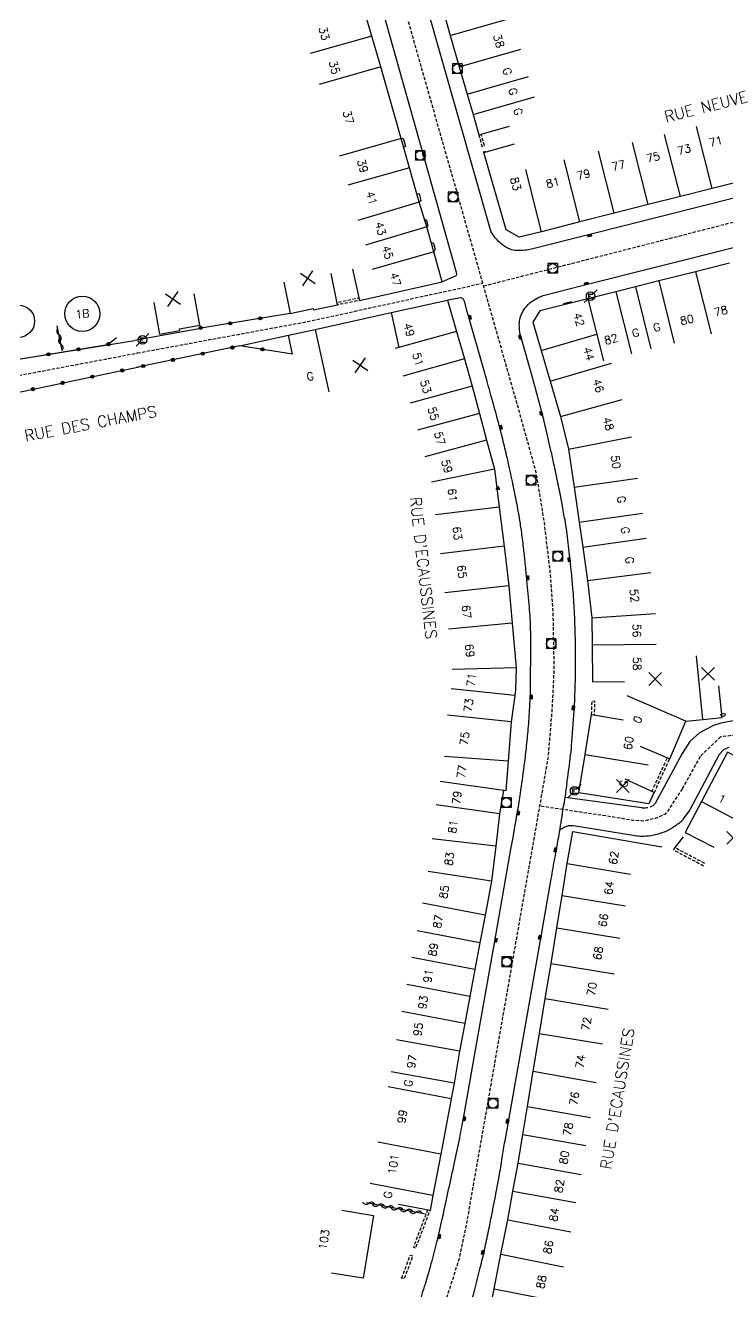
# Model space of a CAD drawing. Header units: millimetres. Extents: x 133000 to 134000, y 143000 to 144000.
# Drawn here: x 133195.3 to 133305, y 143422.2 to 143619.9 of the extents above; entities that cross this region are included whole.
import ezdxf
from ezdxf.enums import TextEntityAlignment as Align

# ---------------------------------------------------------------- set-up
doc = ezdxf.new("R2010")
doc.units = ezdxf.units.MM
doc.linetypes.add('DASHED', pattern=[0.75, 0.5, -0.25])
doc.layers.get('0').update_dxf_attribs({"linetype": 'CONTINUOUS'})
for name, color, linetype in [('W0001', 6, 'DASHED'), ('W0008', 7, 'CONTINUOUS'), ('W0100', 7, 'CONTINUOUS'), ('W0112', 1, 'DASHED'), ('W0310', 3, 'CONTINUOUS'), ('W0322', 7, 'CONTINUOUS'), ('W0400', 7, 'CONTINUOUS'), ('W0420', 7, 'CONTINUOUS'), ('W0471', 7, 'CONTINUOUS'), ('W0851', 7, 'CONTINUOUS'), ('W0989', 7, 'CONTINUOUS'), ('W0991', 7, 'CONTINUOUS'), ('W1102', 7, 'CONTINUOUS')]:
    doc.layers.add(name, color=color, linetype=linetype)
doc.styles.get("Standard").update_dxf_attribs({"font": 'romans.shx', "width": 0.85})

# ---------------------------------------------------------------- blocks, each defined once
blk = doc.blocks.new('t310o')
at = {"color": 0, "linetype": 'Continuous'}
for centre, start, end in [((-0.5, 0.38), 216.8699, 323.1304), ((0.5, -0.37), 36.8699, 143.1303)]:
    blk.add_arc(centre, 0.625, start, end, dxfattribs=at)
blk = doc.blocks.new('t322o')
at = {"color": 0, "linetype": 'Continuous'}
for radius in [0.25, 0.15]:
    blk.add_circle((0, 0), radius, dxfattribs=at)
blk = doc.blocks.new('t991o')
at = {"color": 0, "linetype": 'Continuous'}
for p, q in [((-1, 1), (1, -1)), ((-1, -1), (1, 1))]:
    blk.add_line(p, q, dxfattribs=at)
blk = doc.blocks.new('T400')
for p, q in [((-0.15, 0.3), (0.15, 0.3)), ((-0.15, -0.25), (-0.15, 0.3)), ((-0.15, 0.15), (0.15, 0.15)), ((-0.15, 0), (0.15, 0)), ((0.15, 0.3), (0.15, -0.25)), ((-0.15, -0.15), (0.15, -0.15)), ((-0.15, -0.25), (-0.15, -0.3)), ((-0.15, -0.3), (0.15, -0.3)), ((0.15, -0.3), (0.15, -0.25))]:
    blk.add_line(p, q)
blk = doc.blocks.new('T420')
for p, q in [((0.75, 0.75), (-0.75, 0.75)), ((-0.75, 0.75), (-0.75, -0.75)), ((0.75, 0.75), (0.75, -0.75)), ((0.75, -0.75), (-0.75, -0.75))]:
    blk.add_line(p, q)
blk.add_ellipse((0, 0), major_axis=(-0.53, 0.53), ratio=1, start_param=3.926991, end_param=10.210176)
blk = doc.blocks.new('T851')
for p, q in [((-0.25, -0.15), (0, 0.32)), ((0, 0.32), (0.25, -0.15)), ((-0.25, -0.15), (0.25, -0.15))]:
    blk.add_line(p, q)
for major_axis in [(-0.106, 0.106), (-0.0354, 0.0354), (-0.0236, 0.0236)]:
    blk.add_ellipse((0, 0), major_axis=major_axis, ratio=1, start_param=3.926991, end_param=10.210176)
blk = doc.blocks.new('T471')
for p, q in [((-0.333334, 0.333334), (-0.333334, -0.333334)), ((-0.333334, 0.333334), (0.333334, 0.333334)), ((-0.333334, 0), (0, 0)), ((0.500001, 0.500001), (1.000002, 1.000002)), ((-0.500001, -0.500001), (-1.000002, -1.000002)), ((-0.333334, -0.333334), (0.333334, -0.333334))]:
    blk.add_line(p, q)
blk.add_ellipse((0, 0), major_axis=(0.471405, 0.471405), ratio=1, start_param=5.4977871438, end_param=11.780972451)

msp = doc.modelspace()

# ---------------------------------------------------------------- linework, layer by layer
at = {"layer": 'W0001', "flags": 128}
for points in [[(133266.86, 143579.25), (133335.06, 143596.67), (133339.27, 143598.85), (133341.77, 143601.19), (133345.81, 143605.89), (133476.53, 143751.12), (133484.02, 143757.83), (133488.39, 143761.41), (133522.38, 143784.52)], [(133181.06, 143000), (133184.05, 143006.19), (133220.02, 143072.29), (133245.45, 143120.78), (133247.32, 143124.99), (133249.04, 143130.76), (133249.66, 143135.75), (133250.44, 143141.67), (133250.75, 143146.2), (133250.75, 143150.56), (133250.44, 143156.49), (133250.13, 143162.1), (133249.32, 143171.05), (133247.92, 143177.76), (133246.2, 143183.99), (133243.24, 143191.95), (133239.65, 143200.05), (133234.5, 143207.23), (133224.92, 143214.22), (133193.88, 143238.7), (133188.1, 143244.15), (133184.51, 143247.58), (133181.71, 143251.48), (133178.74, 143256.47), (133176.56, 143260.99), (133175.31, 143264.42), (133173.91, 143269.1), (133172.81, 143273.47), (133172.19, 143278.3), (133172.03, 143282.36), (133172.35, 143288.59), (133173.13, 143293.43), (133174.37, 143299.51), (133175.78, 143303.87), (133178.28, 143310.05), (133180.94, 143315.82), (133183.9, 143320.97), (133187.49, 143326.89), (133191.08, 143331.1), (133193.11, 143333.44), (133246.51, 143391.68), (133249.78, 143396.21), (133253.68, 143402.75), (133256.65, 143408.83), (133259.3, 143415.85), (133261.33, 143421.93), (133263.04, 143427.23), (133264.31, 143433.25), (133276.96, 143505.51), (133277.59, 143513), (133277.9, 143519.39), (133277.74, 143528.12), (133277.27, 143534.67), (133276.34, 143542.47), (133275.09, 143550.11), (133272.46, 143559.58), (133254.3, 143623.42)], [(133212.77, 143568.78), (133239.37, 143573.69), (133266.74, 143579.68)], [(133295.37, 143496.95), (133295.16, 143496.71), (133293.72, 143496.1), (133291.88, 143495.69), (133290.14, 143495.79), (133287.18, 143496.3), (133275.65, 143498.02)]]:
    msp.add_lwpolyline(points, dxfattribs=at)
at = {"layer": 'W0001'}
for points in [[(133111.53, 143462.05), (133113.54, 143465.79), (133117.7, 143472.07), (133123.21, 143482.36), (133126.25, 143487.67), (133129.32, 143492.59), (133135.32, 143501.49), (133147.4, 143519.25), (133157.58, 143534.18), (133160.42, 143540.29), (133168.37, 143552.07), (133169.96, 143554.18), (133172.78, 143557.63), (133175.37, 143559.97), (133178.34, 143561.92), (133181.28, 143562.73), (133192.01, 143564.85), (133212.77, 143568.78)], [(133370.22, 143471.34), (133371.72, 143475.55), (133369.01, 143477.28), (133310.69, 143508.03), (133307.01, 143509.21), (133303.87, 143508.83), (133300.68, 143505.76), (133297.88, 143500.73), (133295.43, 143496.94)]]:
    msp.add_lwpolyline(points, dxfattribs=at)
at = {"layer": 'W0008', "flags": 128}
for points in [[(133378.68, 143648.25), (133348.94, 143615.3), (133342.65, 143608.37, -0.006882), (133341.21, 143606.83, -0.005632), (133339.41, 143604.99, -0.026431), (133338.27, 143603.97, -0.016872), (133336.35, 143602.52, -0.021565), (133334.59, 143601.4, -0.020615), (133332.65, 143600.38, -0.017216), (133329.99, 143599.23, -0.028284), (133328.31, 143598.68, -0.001079), (133325.91, 143598.05, -0.001625), (133324.31, 143597.64), (133306.57, 143593.12), (133282.83, 143587.11), (133274.33, 143584.98, -0.040492), (133273.37, 143584.82, -0.02825), (133271.98, 143584.78, -0.094341), (133270.99, 143585, -0.066439), (133269.75, 143585.74, -0.066785), (133268.43, 143587.1, -0.08986), (133267.81, 143588.37), (133257.96, 143623.09)], [(133250.64, 143623.75), (133257.82, 143598.28), (133261.19, 143586.38), (133262.57, 143581.42, -0.032529), (133262.6, 143581.27, -0.027185), (133262.62, 143581.09, -0.168736), (133262.55, 143580.87, -0.134912), (133262.34, 143580.7), (133260.4, 143579.89)], [(133264.8, 143420.07, 0.006198), (133265.49, 143422.54, 0.004938), (133266.35, 143425.94, 0.005948), (133267.01, 143428.79, 0.002028), (133267.64, 143431.72, 0.002412), (133268.14, 143434.19, 0.002005), (133268.89, 143438.01, 0.003573), (133269.29, 143440.16, 0.005276), (133269.78, 143443.14, -0.006091), (133270.21, 143445.73), (133271.18, 143451.07), (133275.89, 143477.99), (133277.43, 143486.69, -0.000924), (133277.72, 143488.34, 0.000487), (133278.28, 143491.46, 0.000902), (133278.78, 143494.28, 0.00347), (133278.9, 143495.01, 0.001179), (133278.96, 143495.35, -0.000376), (133279.12, 143496.4, -0.000751), (133279.21, 143496.99, 0.000163), (133279.64, 143499.67, 0.014935), (133279.94, 143502.02, 0.006004), (133280.46, 143505.97, 0.011369), (133280.66, 143508.07, 0.00048), (133281.06, 143513.58, 0.006484), (133281.08, 143513.99, 0.00436), (133281.19, 143517.06, 0.00563), (133281.23, 143519.43, 0.003057), (133281.23, 143521.77, 0.002865), (133281.2, 143524.27, 0.003753), (133281.15, 143526.09, 0.002843), (133281.05, 143528.49, 0.010221), (133280.82, 143532, 0.006818), (133280.3, 143537.26, 0.004584), (133279.85, 143540.95, 0.009538), (133279.58, 143542.71, 0.004512), (133279.14, 143545.16, 0.003786), (133278.56, 143548.07, 0.001661), (133277.92, 143551.15, 0.002346), (133277.44, 143553.33, 0.00389), (133276.59, 143557.02, 0.005179), (133275.9, 143559.77, 0.002161), (133275.09, 143562.83, 0.003295), (133274.54, 143564.82), (133272.63, 143571.54, -0.045886), (133272.48, 143572.33, -0.031238), (133272.45, 143573.5, -0.07766), (133272.63, 143574.46, -0.062995), (133273.17, 143575.54, -0.042497), (133273.82, 143576.35, -0.056239), (133274.43, 143576.85, -0.030277), (133275.5, 143577.47, -0.051754), (133276.19, 143577.73), (133282.28, 143579.3), (133331.41, 143591.66)], [(133256.88, 143420.62, 0.005629), (133257.88, 143423.81, 0.006429), (133258.69, 143426.62, 0.003863), (133259.57, 143429.94, 0.008871), (133259.92, 143431.4, 0.000061), (133260.35, 143433.33, 0.000043), (133260.95, 143436.07, 0.00003), (133261.85, 143440.2, 0.000056), (133262.33, 143442.38, 0.0045), (133263.13, 143446.2, 0.005163), (133263.77, 143449.54), (133265.83, 143461.1), (133268.46, 143476.04), (133271.14, 143491.29, 0.000429), (133271.51, 143493.39, 0.000231), (133272.18, 143497.27, 0.006255), (133272.62, 143500.01, 0.004048), (133273.21, 143504.26, 0.005903), (133273.55, 143507.06, 0.005445), (133273.84, 143510.1, 0.005934), (133274.08, 143513.45, 0.009968), (133274.17, 143515.44, 0.001927), (133274.19, 143516.81, 0.001256), (133274.21, 143518.91, 0.00214), (133274.23, 143523.79, 0.005713), (133274.21, 143525.61, 0.004777), (133274.19, 143526.47, 0.004614), (133274.14, 143527.35, 0.006303), (133274.01, 143529.08, 0.002613), (133273.63, 143533.26, 0.001602), (133273.37, 143535.92, 0.001964), (133273.14, 143538.09, 0.006197), (133272.81, 143540.76, 0.00752), (133272.48, 143542.95, 0.005679), (133272.15, 143544.79, 0.003831), (133271.61, 143547.52, 0.00266), (133270.93, 143550.72, 0.004019), (133270.45, 143552.83, 0.003814), (133269.77, 143555.66, 0.00447), (133269.14, 143558.07, 0.001739), (133268.01, 143562.2, 0.002098), (133267.05, 143565.63), (133264.28, 143575.25), (133263.86, 143576.85, 0.061722), (133263.78, 143577.04, 0.057424), (133263.65, 143577.22, 0.114298), (133263.47, 143577.35, 0.136274), (133263.28, 143577.37), (133261.21, 143577.03)], [(133292.52, 143497.75, -0.014309), (133291.83, 143497.71, -0.038663), (133291.58, 143497.73), (133279.59, 143499.37)], [(133278.75, 143494.25, -0.026231), (133279.16, 143494.54, -0.036508), (133279.47, 143494.71, -0.011901), (133280.02, 143494.95, -0.056652), (133280.14, 143494.98, -0.04274), (133280.48, 143495, -0.035577), (133280.89, 143494.97), (133290.54, 143493.42, 0.041259), (133291.5, 143493.35, 0.026242), (133292.99, 143493.43, 0.045653), (133293.99, 143493.64, 0.029483), (133295.47, 143494.18, 0.038786), (133296.25, 143494.6, 0.020099), (133297.64, 143495.56, 0.047445), (133298.11, 143495.99, 0.047445)]]:
    msp.add_lwpolyline(points, format="xyb", dxfattribs=at)
for points in [[(133253.99, 143602.21), (133254.32, 143602.3), (133254.68, 143601.01), (133254.36, 143600.92)], [(133256.45, 143593.59), (133256.78, 143593.68), (133257.08, 143592.53), (133256.82, 143592.31)], [(133257.66, 143589.54), (133257.91, 143589.62), (133258.17, 143588.65), (133257.98, 143588.49)], [(133258.69, 143585.94), (133258.97, 143586.02), (133259.29, 143584.97), (133259.07, 143584.58)], [(133280.57, 143576.75), (133279.36, 143576.45)], [(133222.69, 143572.58), (133212.34, 143570.73)], [(133228.78, 143569.87), (133236.36, 143571.55)]]:
    msp.add_lwpolyline(points, dxfattribs=at)
at = {"layer": 'W0008'}
for points in [[(133111.75, 143468.43), (133119.71, 143483.29), (133122.17, 143487.89), (133122.43, 143488.26), (133126.16, 143494.28), (133130.44, 143500.55), (133133.56, 143505.17), (133143.28, 143519.41), (133146.69, 143524.46), (133153.07, 143533.84), (133156.51, 143538.84), (133157.8, 143540.74), (133159.43, 143543.13), (133162.98, 143548.45), (133165.1, 143551.54), (133166.5, 143553.6), (133168.72, 143556.84), (133170.99, 143559.88), (133173.04, 143561.88), (133176.23, 143564.06), (133178.75, 143565.12), (133183.31, 143565.98), (133193.9, 143567.76), (133212.34, 143570.73)], [(133371.68, 143470.96), (133375.09, 143477.33), (133369.83, 143480.23), (133366.33, 143482.15), (133365.36, 143482.61), (133347.61, 143492), (133339.34, 143496.35), (133322.92, 143504.95), (133315.17, 143509.09), (133312.2, 143510.5), (133309.89, 143511.21), (133307.84, 143511.46), (133305.83, 143511.36), (133303.91, 143510.98), (133302.76, 143510.6), (133300.62, 143509.48), (133299.09, 143508.1), (133297.9, 143506.24), (133293.68, 143498.45), (133293.25, 143498.01), (133292.84, 143497.85)], [(133305.16, 143507.16), (133304.4, 143506.86), (133303.67, 143506.08), (133300.86, 143500.79), (133299.07, 143497.44), (133298.02, 143496.02)]]:
    msp.add_lwpolyline(points, dxfattribs=at)
at = {"layer": 'W0100', "flags": 128}
for points in [[(133246.38, 143581.86), (133247.48, 143576.98), (133260.4, 143579.89), (133259.07, 143584.58), (133257.98, 143588.49), (133256.82, 143592.31), (133255.27, 143597.7), (133253.97, 143602.27), (133250.78, 143613.44), (133249.38, 143618.26), (133247.99, 143623.06)], [(133260.11, 143623.76), (133261.66, 143618.36), (133263.05, 143613.44), (133264.3, 143609.17), (133265.22, 143606.01), (133266.1, 143602.87), (133270.92, 143604.22)], [(133340.89, 143617.21), (133344.58, 143613.84), (133340.88, 143609.77), (133337.23, 143605.63), (133332.14, 143602.05), (133327.81, 143600.86), (133322.97, 143599.63), (133318.12, 143598.39), (133312.79, 143597.04), (133307.56, 143595.71), (133302.57, 143594.46), (133297.61, 143593.21), (133292.58, 143591.94), (133287.27, 143590.61), (133281.9, 143589.25), (133275.9, 143587.71), (133272.42, 143586.86), (133270.4, 143587.99), (133266.9, 143600.07), (133271.7, 143601.46)], [(133235.64, 143579.86), (133236.66, 143574.97), (133240.24, 143575.71), (133240.28, 143575.51), (133244.05, 143576.3), (133243.03, 143581.2)], [(133305.28, 143582.79), (133299.98, 143581.45), (133294.22, 143580.02), (133290.57, 143579.12), (133287.5, 143578.33), (133275.64, 143575.38), (133274.55, 143573.59), (133275.88, 143569.17), (133277.26, 143564.38), (133278.87, 143558.88), (133280.15, 143553.77), (133281.03, 143547.81), (133281.8, 143542.34), (133282.35, 143538.48), (133283.07, 143533.24), (133283.75, 143527.43), (133283.82, 143523.19), (133283.89, 143517.44), (133288.89, 143517.5)], [(133215.32, 143576.64), (133216.23, 143571.73), (133219.4, 143572.31), (133219.4, 143572.31), (133219.36, 143572.53), (133222.53, 143573.11), (133221.62, 143578.03)], [(133237, 143568.62), (133236.36, 143571.55), (133240.52, 143572.47), (133252.42, 143575.08), (133261.21, 143577.03), (133262.61, 143572.13), (133263.87, 143567.84), (133265.06, 143563.6), (133266.21, 143559.33), (133267.33, 143555.18), (133268.56, 143550.62), (133268.57, 143550.64), (133269.3, 143544.72), (133270.05, 143538.59), (133270.78, 143532.43), (133271.35, 143526.57), (133271.97, 143519.63), (133271.85, 143516.16), (133271.72, 143515.31), (133271.17, 143511.17), (133270.71, 143505.02), (133270.32, 143500.43), (133269.96, 143500.44), (133269.33, 143496.81), (133268.76, 143491.78), (133268.11, 143486.3), (133267.11, 143480.99), (133266.29, 143476.67), (133265.49, 143472.49), (133264.71, 143468.3), (133263.91, 143464.1), (133263.08, 143459.77), (133262.25, 143454.77), (133261.79, 143452.33), (133260.17, 143443.68), (133258.95, 143437.24), (133258.5, 143434.88), (133253.59, 143435.82)], [(133292.67, 143498.38), (133281.74, 143500.08), (133282.73, 143506.08), (133283.74, 143512.32), (133288.68, 143511.52)], [(133272.3, 143416.13), (133267.4, 143417.1), (133268.49, 143422.65), (133269.57, 143428.08), (133270.67, 143433.43), (133271.43, 143437.89), (133272.24, 143442.27), (133272.98, 143446.75), (133273.71, 143451.14), (133274.62, 143456.61), (133275.58, 143462.53), (133276.49, 143467.96), (133277.4, 143473.46), (133278.3, 143479.02), (133279.14, 143484.08), (133279.94, 143489.04), (133280.78, 143494.08), (133294.73, 143491.67)], [(133244.71, 143434.92), (133249.64, 143434.11), (133248.03, 143424.29), (133243.09, 143425.1)]]:
    msp.add_lwpolyline(points, dxfattribs=at)
at = {"layer": 'W0100'}
for points in [[(133291.35, 143507.4), (133295.94, 143505.42), (133298.48, 143511.3), (133301.1, 143511.56), (133304.11, 143511.85), (133303.62, 143516.83), (133303.62, 143516.83), (133303.62, 143516.83), (133303.62, 143516.83), (133303.62, 143516.83), (133303.62, 143516.83), (133303.62, 143516.83), (133303.62, 143516.83), (133303.62, 143516.83), (133303.62, 143516.83), (133303.62, 143516.83), (133303.62, 143516.83), (133303.62, 143516.83), (133303.62, 143516.83), (133303.62, 143516.83), (133303.62, 143516.83), (133303.62, 143516.83), (133303.62, 143516.83), (133303.62, 143516.83), (133303.62, 143516.83), (133303.62, 143516.83), (133303.62, 143516.83), (133303.62, 143516.83), (133303.62, 143516.83), (133303.62, 143516.83), (133303.62, 143516.83), (133303.62, 143516.83), (133303.62, 143516.83), (133303.62, 143516.83), (133303.62, 143516.83), (133303.62, 143516.83), (133303.62, 143516.83), (133303.62, 143516.83), (133303.62, 143516.83), (133303.62, 143516.83), (133303.62, 143516.83), (133303.62, 143516.83), (133303.62, 143516.83), (133303.62, 143516.83), (133303.62, 143516.83), (133303.62, 143516.83), (133303.62, 143516.83), (133303.62, 143516.83), (133303.62, 143516.83), (133303.62, 143516.83), (133303.62, 143516.83), (133303.62, 143516.83), (133303.62, 143516.83), (133303.62, 143516.83), (133303.62, 143516.83), (133303.62, 143516.83), (133303.62, 143516.83), (133303.62, 143516.83), (133303.62, 143516.83), (133303.62, 143516.83), (133303.62, 143516.83), (133303.62, 143516.83), (133303.62, 143516.83), (133303.62, 143516.83), (133303.62, 143516.83), (133303.62, 143516.83), (133303.62, 143516.83), (133303.62, 143516.83), (133303.62, 143516.83), (133303.62, 143516.83), (133303.62, 143516.83), (133303.62, 143516.83), (133303.62, 143516.83), (133303.62, 143516.83), (133303.62, 143516.83), (133303.62, 143516.83), (133303.62, 143516.83), (133303.62, 143516.83), (133303.62, 143516.83), (133303.62, 143516.83), (133303.62, 143516.83), (133303.62, 143516.83), (133303.62, 143516.83), (133303.62, 143516.83), (133303.62, 143516.83), (133303.62, 143516.83), (133303.62, 143516.83), (133303.62, 143516.83), (133303.62, 143516.83), (133303.62, 143516.83), (133303.62, 143516.83), (133303.62, 143516.83), (133303.62, 143516.83), (133303.62, 143516.83), (133303.62, 143516.83), (133303.62, 143516.83), (133303.62, 143516.83), (133303.62, 143516.83), (133303.62, 143516.83), (133303.62, 143516.83), (133303.62, 143516.83), (133303.62, 143516.83), (133303.62, 143516.83), (133303.62, 143516.83), (133303.62, 143516.83), (133303.62, 143516.83), (133303.62, 143516.83), (133303.62, 143516.83), (133303.62, 143516.83), (133303.62, 143516.83), (133303.62, 143516.83), (133303.62, 143516.83), (133303.62, 143516.83), (133303.62, 143516.83), (133303.62, 143516.83), (133303.62, 143516.83), (133303.62, 143516.83), (133303.62, 143516.83), (133303.62, 143516.83), (133303.62, 143516.83)], [(133309.5, 143504.1), (133304.98, 143506.45), (133300.91, 143498.74), (133298.38, 143493.91), (133302.81, 143491.59), (133302.81, 143491.59), (133302.81, 143491.59), (133302.81, 143491.59), (133302.81, 143491.59), (133302.81, 143491.59), (133302.81, 143491.59), (133302.81, 143491.59), (133302.81, 143491.59), (133302.81, 143491.59), (133302.81, 143491.59), (133302.81, 143491.59), (133302.81, 143491.59), (133302.81, 143491.59), (133302.81, 143491.59), (133302.81, 143491.59), (133302.81, 143491.59), (133302.81, 143491.59), (133302.81, 143491.59), (133302.81, 143491.59), (133302.81, 143491.59), (133302.81, 143491.59), (133302.81, 143491.59), (133302.81, 143491.59), (133302.81, 143491.59), (133302.81, 143491.59), (133302.81, 143491.59), (133302.81, 143491.59), (133302.81, 143491.59), (133302.81, 143491.59), (133302.81, 143491.59), (133302.81, 143491.59), (133302.81, 143491.59), (133302.81, 143491.59), (133302.81, 143491.59), (133302.81, 143491.59), (133302.81, 143491.59), (133302.81, 143491.59), (133302.81, 143491.59), (133302.81, 143491.59), (133302.81, 143491.59), (133302.81, 143491.59), (133302.81, 143491.59), (133302.81, 143491.59), (133302.81, 143491.59), (133302.81, 143491.59), (133302.81, 143491.59), (133302.81, 143491.59), (133302.81, 143491.59), (133302.81, 143491.59), (133302.81, 143491.59), (133302.81, 143491.59), (133302.81, 143491.59), (133302.81, 143491.59), (133302.81, 143491.59), (133302.81, 143491.59), (133302.81, 143491.59), (133302.81, 143491.59), (133302.81, 143491.59), (133302.81, 143491.59), (133302.81, 143491.59), (133302.81, 143491.59), (133302.81, 143491.59), (133302.81, 143491.59), (133302.81, 143491.59), (133302.81, 143491.59), (133302.81, 143491.59), (133302.81, 143491.59), (133302.81, 143491.59), (133302.81, 143491.59), (133302.81, 143491.59), (133302.81, 143491.59), (133302.81, 143491.59), (133302.81, 143491.59), (133302.81, 143491.59), (133302.81, 143491.59), (133302.81, 143491.59), (133302.81, 143491.59), (133302.81, 143491.59), (133302.81, 143491.59), (133302.81, 143491.59), (133302.81, 143491.59), (133302.81, 143491.59), (133302.81, 143491.59), (133302.81, 143491.59), (133302.81, 143491.59), (133302.81, 143491.59), (133302.81, 143491.59), (133302.81, 143491.59), (133302.81, 143491.59), (133302.81, 143491.59), (133302.81, 143491.59), (133302.81, 143491.59), (133302.81, 143491.59), (133302.81, 143491.59), (133302.81, 143491.59), (133302.81, 143491.59), (133302.81, 143491.59), (133302.81, 143491.59), (133302.81, 143491.59), (133302.81, 143491.59), (133302.81, 143491.59)], [(133292.74, 143498.41), (133293.53, 143500.13), (133288.99, 143502.22), (133288.99, 143502.22), (133288.99, 143502.22), (133288.99, 143502.22), (133288.99, 143502.22), (133288.99, 143502.22), (133288.99, 143502.22), (133288.99, 143502.22), (133288.99, 143502.22), (133288.99, 143502.22), (133288.99, 143502.22), (133288.99, 143502.22), (133288.99, 143502.22), (133288.99, 143502.22), (133288.99, 143502.22), (133288.99, 143502.22), (133288.99, 143502.22), (133288.99, 143502.22), (133288.99, 143502.22), (133288.99, 143502.22), (133288.99, 143502.22), (133288.99, 143502.22), (133288.99, 143502.22), (133288.99, 143502.22), (133288.99, 143502.22), (133288.99, 143502.22), (133288.99, 143502.22), (133288.99, 143502.22), (133288.99, 143502.22), (133288.99, 143502.22), (133288.99, 143502.22), (133288.99, 143502.22), (133288.99, 143502.22), (133288.99, 143502.22), (133288.99, 143502.22), (133288.99, 143502.22), (133288.99, 143502.22), (133288.99, 143502.22), (133288.99, 143502.22), (133288.99, 143502.22), (133288.99, 143502.22), (133288.99, 143502.22), (133288.99, 143502.22), (133288.99, 143502.22), (133288.99, 143502.22), (133288.99, 143502.22), (133288.99, 143502.22), (133288.99, 143502.22), (133288.99, 143502.22), (133288.99, 143502.22), (133288.99, 143502.22), (133288.99, 143502.22), (133288.99, 143502.22), (133288.99, 143502.22), (133288.99, 143502.22), (133288.99, 143502.22), (133288.99, 143502.22), (133288.99, 143502.22), (133288.99, 143502.22), (133288.99, 143502.22), (133288.99, 143502.22), (133288.99, 143502.22), (133288.99, 143502.22), (133288.99, 143502.22), (133288.99, 143502.22), (133288.99, 143502.22), (133288.99, 143502.22), (133288.99, 143502.22), (133288.99, 143502.22), (133288.99, 143502.22), (133288.99, 143502.22), (133288.99, 143502.22), (133288.99, 143502.22), (133288.99, 143502.22), (133288.99, 143502.22), (133288.99, 143502.22), (133288.99, 143502.22), (133288.99, 143502.22), (133288.99, 143502.22), (133288.99, 143502.22), (133288.99, 143502.22), (133288.99, 143502.22), (133288.99, 143502.22), (133288.99, 143502.22), (133288.99, 143502.22), (133288.99, 143502.22), (133288.99, 143502.22), (133288.99, 143502.22), (133288.99, 143502.22), (133288.99, 143502.22), (133288.99, 143502.22), (133288.99, 143502.22), (133288.99, 143502.22), (133288.99, 143502.22), (133288.99, 143502.22), (133288.99, 143502.22), (133288.99, 143502.22), (133288.99, 143502.22), (133288.99, 143502.22), (133288.99, 143502.22), (133288.99, 143502.22), (133288.99, 143502.22), (133288.99, 143502.22), (133288.99, 143502.22), (133288.99, 143502.22), (133288.99, 143502.22), (133288.99, 143502.22), (133288.99, 143502.22), (133288.99, 143502.22), (133288.99, 143502.22), (133288.99, 143502.22), (133288.99, 143502.22), (133288.99, 143502.22), (133288.99, 143502.22), (133288.99, 143502.22), (133288.99, 143502.22)]]:
    msp.add_lwpolyline(points, dxfattribs=at)
at = {"layer": 'W0112', "flags": 128}
for points in [[(133266.1, 143602.87), (133266.61, 143601.06), (133266.99, 143601.17), (133266.49, 143602.97)], [(133266.9, 143600.07), (133266.86, 143600.2), (133267.25, 143600.3), (133267.28, 143600.17)], [(133247.39, 143577.37), (133247.48, 143576.98), (133244.05, 143576.3), (133243.97, 143576.69), (133247.4, 143577.37)], [(133283.74, 143512.32), (133283.81, 143514.44), (133284.21, 143514.43), (133284.14, 143512.3)], [(133301.41, 143489.07), (133296.72, 143491.54), (133296.53, 143491.19), (133301.22, 143488.72)], [(133258.1, 143434.96), (133255.9, 143429.17), (133256.27, 143429.03), (133258.5, 143434.89)]]:
    msp.add_lwpolyline(points, dxfattribs=at)
at = {"layer": 'W0112'}
for points in [[(133304.1, 143511.98), (133303.95, 143512.35), (133304.48, 143512.56), (133304.63, 143512.19), (133304.63, 143512.19), (133304.63, 143512.19), (133304.63, 143512.19), (133304.63, 143512.19), (133304.63, 143512.19), (133304.63, 143512.19), (133304.63, 143512.19), (133304.63, 143512.19), (133304.63, 143512.19), (133304.63, 143512.19), (133304.63, 143512.19), (133304.63, 143512.19), (133304.63, 143512.19), (133304.63, 143512.19), (133304.63, 143512.19), (133304.63, 143512.19), (133304.63, 143512.19), (133304.63, 143512.19), (133304.63, 143512.19), (133304.63, 143512.19), (133304.63, 143512.19), (133304.63, 143512.19), (133304.63, 143512.19), (133304.63, 143512.19), (133304.63, 143512.19), (133304.63, 143512.19), (133304.63, 143512.19), (133304.63, 143512.19), (133304.63, 143512.19), (133304.63, 143512.19), (133304.63, 143512.19), (133304.63, 143512.19), (133304.63, 143512.19), (133304.63, 143512.19), (133304.63, 143512.19), (133304.63, 143512.19), (133304.63, 143512.19), (133304.63, 143512.19), (133304.63, 143512.19), (133304.63, 143512.19), (133304.63, 143512.19), (133304.63, 143512.19), (133304.63, 143512.19), (133304.63, 143512.19), (133304.63, 143512.19), (133304.63, 143512.19), (133304.63, 143512.19), (133304.63, 143512.19), (133304.63, 143512.19), (133304.63, 143512.19), (133304.63, 143512.19), (133304.63, 143512.19), (133304.63, 143512.19), (133304.63, 143512.19), (133304.63, 143512.19), (133304.63, 143512.19), (133304.63, 143512.19), (133304.63, 143512.19), (133304.63, 143512.19), (133304.63, 143512.19), (133304.63, 143512.19), (133304.63, 143512.19), (133304.63, 143512.19), (133304.63, 143512.19), (133304.63, 143512.19), (133304.63, 143512.19), (133304.63, 143512.19), (133304.63, 143512.19), (133304.63, 143512.19), (133304.63, 143512.19), (133304.63, 143512.19), (133304.63, 143512.19), (133304.63, 143512.19), (133304.63, 143512.19), (133304.63, 143512.19), (133304.63, 143512.19), (133304.63, 143512.19), (133304.63, 143512.19), (133304.63, 143512.19), (133304.63, 143512.19), (133304.63, 143512.19), (133304.63, 143512.19), (133304.63, 143512.19), (133304.63, 143512.19), (133304.63, 143512.19), (133304.63, 143512.19), (133304.63, 143512.19), (133304.63, 143512.19), (133304.63, 143512.19), (133304.63, 143512.19), (133304.63, 143512.19), (133304.63, 143512.19), (133304.63, 143512.19), (133304.63, 143512.19), (133304.63, 143512.19), (133304.63, 143512.19), (133304.63, 143512.19), (133304.63, 143512.19), (133304.63, 143512.19), (133304.63, 143512.19), (133304.63, 143512.19), (133304.63, 143512.19), (133304.63, 143512.19), (133304.63, 143512.19), (133304.63, 143512.19), (133304.63, 143512.19), (133304.63, 143512.19), (133304.63, 143512.19), (133304.63, 143512.19), (133304.63, 143512.19), (133304.63, 143512.19), (133304.63, 143512.19), (133304.63, 143512.19), (133304.63, 143512.19), (133304.63, 143512.19), (133304.63, 143512.19)], [(133304.1, 143511.98), (133304.63, 143512.19), (133304.63, 143512.19), (133304.63, 143512.19), (133304.63, 143512.19), (133304.63, 143512.19), (133304.63, 143512.19), (133304.63, 143512.19), (133304.63, 143512.19), (133304.63, 143512.19), (133304.63, 143512.19), (133304.63, 143512.19), (133304.63, 143512.19), (133304.63, 143512.19), (133304.63, 143512.19), (133304.63, 143512.19), (133304.63, 143512.19), (133304.63, 143512.19), (133304.63, 143512.19), (133304.63, 143512.19), (133304.63, 143512.19), (133304.63, 143512.19), (133304.63, 143512.19), (133304.63, 143512.19), (133304.63, 143512.19), (133304.63, 143512.19), (133304.63, 143512.19), (133304.63, 143512.19), (133304.63, 143512.19), (133304.63, 143512.19), (133304.63, 143512.19), (133304.63, 143512.19), (133304.63, 143512.19), (133304.63, 143512.19), (133304.63, 143512.19), (133304.63, 143512.19), (133304.63, 143512.19), (133304.63, 143512.19), (133304.63, 143512.19), (133304.63, 143512.19), (133304.63, 143512.19), (133304.63, 143512.19), (133304.63, 143512.19), (133304.63, 143512.19), (133304.63, 143512.19), (133304.63, 143512.19), (133304.63, 143512.19), (133304.63, 143512.19), (133304.63, 143512.19), (133304.63, 143512.19), (133304.63, 143512.19), (133304.63, 143512.19), (133304.63, 143512.19), (133304.63, 143512.19), (133304.63, 143512.19), (133304.63, 143512.19), (133304.63, 143512.19), (133304.63, 143512.19), (133304.63, 143512.19), (133304.63, 143512.19), (133304.63, 143512.19), (133304.63, 143512.19), (133304.63, 143512.19), (133304.63, 143512.19), (133304.63, 143512.19), (133304.63, 143512.19), (133304.63, 143512.19), (133304.63, 143512.19), (133304.63, 143512.19), (133304.63, 143512.19), (133304.63, 143512.19), (133304.63, 143512.19), (133304.63, 143512.19), (133304.63, 143512.19), (133304.63, 143512.19), (133304.63, 143512.19), (133304.63, 143512.19), (133304.63, 143512.19), (133304.63, 143512.19), (133304.63, 143512.19), (133304.63, 143512.19), (133304.63, 143512.19), (133304.63, 143512.19), (133304.63, 143512.19), (133304.63, 143512.19), (133304.63, 143512.19), (133304.63, 143512.19), (133304.63, 143512.19), (133304.63, 143512.19), (133304.63, 143512.19), (133304.63, 143512.19), (133304.63, 143512.19), (133304.63, 143512.19), (133304.63, 143512.19), (133304.63, 143512.19), (133304.63, 143512.19), (133304.63, 143512.19), (133304.63, 143512.19), (133304.63, 143512.19), (133304.63, 143512.19), (133304.63, 143512.19), (133304.63, 143512.19), (133304.63, 143512.19), (133304.63, 143512.19), (133304.63, 143512.19), (133304.63, 143512.19), (133304.63, 143512.19), (133304.63, 143512.19), (133304.63, 143512.19), (133304.63, 143512.19), (133304.63, 143512.19), (133304.63, 143512.19), (133304.63, 143512.19), (133304.63, 143512.19), (133304.63, 143512.19), (133304.63, 143512.19), (133304.63, 143512.19), (133304.63, 143512.19), (133304.63, 143512.19), (133304.63, 143512.19)], [(133293.54, 143500.13), (133293.17, 143500.29), (133295.58, 143505.58), (133295.95, 143505.42), (133295.95, 143505.42), (133295.95, 143505.42), (133295.95, 143505.42), (133295.95, 143505.42), (133295.95, 143505.42), (133295.95, 143505.42), (133295.95, 143505.42), (133295.95, 143505.42), (133295.95, 143505.42), (133295.95, 143505.42), (133295.95, 143505.42), (133295.95, 143505.42), (133295.95, 143505.42), (133295.95, 143505.42), (133295.95, 143505.42), (133295.95, 143505.42), (133295.95, 143505.42), (133295.95, 143505.42), (133295.95, 143505.42), (133295.95, 143505.42), (133295.95, 143505.42), (133295.95, 143505.42), (133295.95, 143505.42), (133295.95, 143505.42), (133295.95, 143505.42), (133295.95, 143505.42), (133295.95, 143505.42), (133295.95, 143505.42), (133295.95, 143505.42), (133295.95, 143505.42), (133295.95, 143505.42), (133295.95, 143505.42), (133295.95, 143505.42), (133295.95, 143505.42), (133295.95, 143505.42), (133295.95, 143505.42), (133295.95, 143505.42), (133295.95, 143505.42), (133295.95, 143505.42), (133295.95, 143505.42), (133295.95, 143505.42), (133295.95, 143505.42), (133295.95, 143505.42), (133295.95, 143505.42), (133295.95, 143505.42), (133295.95, 143505.42), (133295.95, 143505.42), (133295.95, 143505.42), (133295.95, 143505.42), (133295.95, 143505.42), (133295.95, 143505.42), (133295.95, 143505.42), (133295.95, 143505.42), (133295.95, 143505.42), (133295.95, 143505.42), (133295.95, 143505.42), (133295.95, 143505.42), (133295.95, 143505.42), (133295.95, 143505.42), (133295.95, 143505.42), (133295.95, 143505.42), (133295.95, 143505.42), (133295.95, 143505.42), (133295.95, 143505.42), (133295.95, 143505.42), (133295.95, 143505.42), (133295.95, 143505.42), (133295.95, 143505.42), (133295.95, 143505.42), (133295.95, 143505.42), (133295.95, 143505.42), (133295.95, 143505.42), (133295.95, 143505.42), (133295.95, 143505.42), (133295.95, 143505.42), (133295.95, 143505.42), (133295.95, 143505.42), (133295.95, 143505.42), (133295.95, 143505.42), (133295.95, 143505.42), (133295.95, 143505.42), (133295.95, 143505.42), (133295.95, 143505.42), (133295.95, 143505.42), (133295.95, 143505.42), (133295.95, 143505.42), (133295.95, 143505.42), (133295.95, 143505.42), (133295.95, 143505.42), (133295.95, 143505.42), (133295.95, 143505.42), (133295.95, 143505.42), (133295.95, 143505.42), (133295.95, 143505.42), (133295.95, 143505.42), (133295.95, 143505.42), (133295.95, 143505.42), (133295.95, 143505.42), (133295.95, 143505.42), (133295.95, 143505.42), (133295.95, 143505.42), (133295.95, 143505.42), (133295.95, 143505.42), (133295.95, 143505.42), (133295.95, 143505.42), (133295.95, 143505.42), (133295.95, 143505.42), (133295.95, 143505.42), (133295.95, 143505.42), (133295.95, 143505.42), (133295.95, 143505.42), (133295.95, 143505.42), (133295.95, 143505.42), (133295.95, 143505.42), (133295.95, 143505.42), (133295.95, 143505.42)], [(133293.54, 143500.13), (133295.95, 143505.42), (133295.95, 143505.42), (133295.95, 143505.42), (133295.95, 143505.42), (133295.95, 143505.42), (133295.95, 143505.42), (133295.95, 143505.42), (133295.95, 143505.42), (133295.95, 143505.42), (133295.95, 143505.42), (133295.95, 143505.42), (133295.95, 143505.42), (133295.95, 143505.42), (133295.95, 143505.42), (133295.95, 143505.42), (133295.95, 143505.42), (133295.95, 143505.42), (133295.95, 143505.42), (133295.95, 143505.42), (133295.95, 143505.42), (133295.95, 143505.42), (133295.95, 143505.42), (133295.95, 143505.42), (133295.95, 143505.42), (133295.95, 143505.42), (133295.95, 143505.42), (133295.95, 143505.42), (133295.95, 143505.42), (133295.95, 143505.42), (133295.95, 143505.42), (133295.95, 143505.42), (133295.95, 143505.42), (133295.95, 143505.42), (133295.95, 143505.42), (133295.95, 143505.42), (133295.95, 143505.42), (133295.95, 143505.42), (133295.95, 143505.42), (133295.95, 143505.42), (133295.95, 143505.42), (133295.95, 143505.42), (133295.95, 143505.42), (133295.95, 143505.42), (133295.95, 143505.42), (133295.95, 143505.42), (133295.95, 143505.42), (133295.95, 143505.42), (133295.95, 143505.42), (133295.95, 143505.42), (133295.95, 143505.42), (133295.95, 143505.42), (133295.95, 143505.42), (133295.95, 143505.42), (133295.95, 143505.42), (133295.95, 143505.42), (133295.95, 143505.42), (133295.95, 143505.42), (133295.95, 143505.42), (133295.95, 143505.42), (133295.95, 143505.42), (133295.95, 143505.42), (133295.95, 143505.42), (133295.95, 143505.42), (133295.95, 143505.42), (133295.95, 143505.42), (133295.95, 143505.42), (133295.95, 143505.42), (133295.95, 143505.42), (133295.95, 143505.42), (133295.95, 143505.42), (133295.95, 143505.42), (133295.95, 143505.42), (133295.95, 143505.42), (133295.95, 143505.42), (133295.95, 143505.42), (133295.95, 143505.42), (133295.95, 143505.42), (133295.95, 143505.42), (133295.95, 143505.42), (133295.95, 143505.42), (133295.95, 143505.42), (133295.95, 143505.42), (133295.95, 143505.42), (133295.95, 143505.42), (133295.95, 143505.42), (133295.95, 143505.42), (133295.95, 143505.42), (133295.95, 143505.42), (133295.95, 143505.42), (133295.95, 143505.42), (133295.95, 143505.42), (133295.95, 143505.42), (133295.95, 143505.42), (133295.95, 143505.42), (133295.95, 143505.42), (133295.95, 143505.42), (133295.95, 143505.42), (133295.95, 143505.42), (133295.95, 143505.42), (133295.95, 143505.42), (133295.95, 143505.42), (133295.95, 143505.42), (133295.95, 143505.42), (133295.95, 143505.42), (133295.95, 143505.42), (133295.95, 143505.42), (133295.95, 143505.42), (133295.95, 143505.42), (133295.95, 143505.42), (133295.95, 143505.42), (133295.95, 143505.42), (133295.95, 143505.42), (133295.95, 143505.42), (133295.95, 143505.42), (133295.95, 143505.42), (133295.95, 143505.42), (133295.95, 143505.42), (133295.95, 143505.42), (133295.95, 143505.42)]]:
    msp.add_lwpolyline(points, dxfattribs=at)
at = {"layer": 'W0112', "flags": 128}
msp.add_lwpolyline([(133254.06, 143424.32), (133255.41, 143427.92), (133255.79, 143427.78), (133254.44, 143424.18)], close=True, dxfattribs=at)
at = {"layer": 'W0310'}
for points in [[(133201.01, 143569.17), (133200.23, 143573.04), (133200.23, 143573.04), (133200.23, 143573.04), (133200.23, 143573.04), (133200.23, 143573.04), (133200.23, 143573.04), (133200.23, 143573.04), (133200.23, 143573.04), (133200.23, 143573.04), (133200.23, 143573.04), (133200.23, 143573.04), (133200.23, 143573.04), (133200.23, 143573.04), (133200.23, 143573.04), (133200.23, 143573.04), (133200.23, 143573.04), (133200.23, 143573.04), (133200.23, 143573.04), (133200.23, 143573.04), (133200.23, 143573.04), (133200.23, 143573.04), (133200.23, 143573.04), (133200.23, 143573.04), (133200.23, 143573.04), (133200.23, 143573.04), (133200.23, 143573.04), (133200.23, 143573.04), (133200.23, 143573.04), (133200.23, 143573.04), (133200.23, 143573.04), (133200.23, 143573.04), (133200.23, 143573.04), (133200.23, 143573.04), (133200.23, 143573.04), (133200.23, 143573.04), (133200.23, 143573.04), (133200.23, 143573.04), (133200.23, 143573.04), (133200.23, 143573.04), (133200.23, 143573.04), (133200.23, 143573.04), (133200.23, 143573.04), (133200.23, 143573.04), (133200.23, 143573.04), (133200.23, 143573.04), (133200.23, 143573.04), (133200.23, 143573.04), (133200.23, 143573.04), (133200.23, 143573.04), (133200.23, 143573.04), (133200.23, 143573.04), (133200.23, 143573.04), (133200.23, 143573.04), (133200.23, 143573.04), (133200.23, 143573.04), (133200.23, 143573.04), (133200.23, 143573.04), (133200.23, 143573.04), (133200.23, 143573.04), (133200.23, 143573.04), (133200.23, 143573.04), (133200.23, 143573.04), (133200.23, 143573.04), (133200.23, 143573.04), (133200.23, 143573.04), (133200.23, 143573.04), (133200.23, 143573.04), (133200.23, 143573.04), (133200.23, 143573.04), (133200.23, 143573.04), (133200.23, 143573.04), (133200.23, 143573.04), (133200.23, 143573.04), (133200.23, 143573.04), (133200.23, 143573.04), (133200.23, 143573.04), (133200.23, 143573.04), (133200.23, 143573.04), (133200.23, 143573.04), (133200.23, 143573.04), (133200.23, 143573.04), (133200.23, 143573.04), (133200.23, 143573.04), (133200.23, 143573.04), (133200.23, 143573.04), (133200.23, 143573.04), (133200.23, 143573.04), (133200.23, 143573.04), (133200.23, 143573.04), (133200.23, 143573.04), (133200.23, 143573.04), (133200.23, 143573.04), (133200.23, 143573.04), (133200.23, 143573.04), (133200.23, 143573.04), (133200.23, 143573.04), (133200.23, 143573.04), (133200.23, 143573.04), (133200.23, 143573.04), (133200.23, 143573.04)], [(133200.23, 143573.04), (133200.23, 143573.04), (133200.23, 143573.04), (133200.23, 143573.04), (133200.23, 143573.04), (133200.23, 143573.04), (133200.23, 143573.04), (133200.23, 143573.04), (133200.23, 143573.04), (133200.23, 143573.04), (133200.23, 143573.04), (133200.23, 143573.04), (133200.23, 143573.04), (133200.23, 143573.04), (133200.23, 143573.04), (133200.23, 143573.04), (133200.23, 143573.04), (133200.23, 143573.04), (133200.23, 143573.04), (133200.23, 143573.04)]]:
    msp.add_lwpolyline(points, dxfattribs=at)
at = {"layer": 'W0310', "flags": 128}
msp.add_lwpolyline([(133257.78, 143434.32), (133248.55, 143436.08)], dxfattribs=at)
at = {"layer": 'W0322', "flags": 128}
for points in [[(133236.66, 143574.97), (133222.67, 143572.64), (133222.53, 143573.11)], [(133237, 143568.62), (133228.78, 143569.87), (133212.6, 143566.52)], [(133296.62, 143491.37), (133298.08, 143493.2)]]:
    msp.add_lwpolyline(points, dxfattribs=at)
at = {"layer": 'W0322'}
for points in [[(133193.9, 143567.76), (133208.16, 143570.09), (133209.49, 143571.22), (133209.49, 143571.22), (133209.49, 143571.22), (133209.49, 143571.22), (133209.49, 143571.22), (133209.49, 143571.22), (133209.49, 143571.22), (133209.49, 143571.22), (133209.49, 143571.22), (133209.49, 143571.22), (133209.49, 143571.22), (133209.49, 143571.22), (133209.49, 143571.22), (133209.49, 143571.22), (133209.49, 143571.22), (133209.49, 143571.22), (133209.49, 143571.22), (133209.49, 143571.22), (133209.49, 143571.22), (133209.49, 143571.22), (133209.49, 143571.22), (133209.49, 143571.22), (133209.49, 143571.22), (133209.49, 143571.22), (133209.49, 143571.22), (133209.49, 143571.22), (133209.49, 143571.22), (133209.49, 143571.22), (133209.49, 143571.22), (133209.49, 143571.22), (133209.49, 143571.22), (133209.49, 143571.22), (133209.49, 143571.22), (133209.49, 143571.22), (133209.49, 143571.22), (133209.49, 143571.22), (133209.49, 143571.22), (133209.49, 143571.22), (133209.49, 143571.22), (133209.49, 143571.22), (133209.49, 143571.22), (133209.49, 143571.22), (133209.49, 143571.22), (133209.49, 143571.22), (133209.49, 143571.22), (133209.49, 143571.22), (133209.49, 143571.22), (133209.49, 143571.22), (133209.49, 143571.22), (133209.49, 143571.22), (133209.49, 143571.22), (133209.49, 143571.22), (133209.49, 143571.22), (133209.49, 143571.22), (133209.49, 143571.22), (133209.49, 143571.22), (133209.49, 143571.22), (133209.49, 143571.22), (133209.49, 143571.22), (133209.49, 143571.22), (133209.49, 143571.22), (133209.49, 143571.22), (133209.49, 143571.22), (133209.49, 143571.22), (133209.49, 143571.22), (133209.49, 143571.22), (133209.49, 143571.22), (133209.49, 143571.22), (133209.49, 143571.22), (133209.49, 143571.22), (133209.49, 143571.22), (133209.49, 143571.22), (133209.49, 143571.22), (133209.49, 143571.22), (133209.49, 143571.22), (133209.49, 143571.22), (133209.49, 143571.22), (133209.49, 143571.22), (133209.49, 143571.22), (133209.49, 143571.22), (133209.49, 143571.22), (133209.49, 143571.22), (133209.49, 143571.22), (133209.49, 143571.22), (133209.49, 143571.22), (133209.49, 143571.22), (133209.49, 143571.22), (133209.49, 143571.22), (133209.49, 143571.22), (133209.49, 143571.22), (133209.49, 143571.22), (133209.49, 143571.22), (133209.49, 143571.22), (133209.49, 143571.22), (133209.49, 143571.22), (133209.49, 143571.22), (133209.49, 143571.22), (133209.49, 143571.22)], [(133209.49, 143571.22), (133209.49, 143571.22), (133209.49, 143571.22), (133209.49, 143571.22), (133209.49, 143571.22), (133209.49, 143571.22), (133209.49, 143571.22), (133209.49, 143571.22), (133209.49, 143571.22), (133209.49, 143571.22), (133209.49, 143571.22), (133209.49, 143571.22), (133209.49, 143571.22), (133209.49, 143571.22), (133209.49, 143571.22), (133209.49, 143571.22), (133209.49, 143571.22), (133209.49, 143571.22), (133209.49, 143571.22), (133209.49, 143571.22)], [(133180.21, 143559.53), (133180.21, 143559.53), (133180.21, 143559.53), (133180.21, 143559.53), (133180.21, 143559.53), (133180.21, 143559.53), (133180.21, 143559.53), (133180.21, 143559.53), (133180.21, 143559.53), (133180.21, 143559.53), (133180.21, 143559.53), (133180.21, 143559.53), (133180.21, 143559.53), (133180.21, 143559.53), (133180.21, 143559.53), (133180.21, 143559.53), (133180.21, 143559.53), (133188.31, 143561.41), (133206.1, 143565.16), (133213.05, 143566.61)]]:
    msp.add_lwpolyline(points, dxfattribs=at)
at = {"layer": 'W1102'}
for p, q in [((133301.1, 143511.56), (133300.14, 143521.51)), ((133298.48, 143511.3), (133289.29, 143515.26)), ((133300.91, 143498.74), (133309.75, 143494.08))]:
    msp.add_line(p, q, dxfattribs=at)
at = {"layer": 'W1102', "flags": 128}
for points in [[(133261.66, 143618.36), (133271.28, 143621.1)], [(133249.38, 143618.26), (133239.76, 143615.52)], [(133263.05, 143613.44), (133272.66, 143616.21)], [(133250.78, 143613.44), (133241.16, 143610.7)], [(133264.3, 143609.17), (133273.9, 143611.97)], [(133265.22, 143606.01), (133274.83, 143608.76)], [(133297.61, 143593.21), (133295.14, 143602.9)], [(133302.57, 143594.46), (133300.1, 143604.15)], [(133253.97, 143602.27), (133244.36, 143599.53)], [(133292.58, 143591.94), (133290.11, 143601.63)], [(133281.9, 143589.25), (133279.43, 143598.94)], [(133287.27, 143590.61), (133284.8, 143600.3)], [(133255.27, 143597.7), (133245.65, 143594.96)], [(133275.9, 143587.71), (133273.44, 143597.42)], [(133256.82, 143592.31), (133247.22, 143589.48)], [(133257.98, 143588.49), (133248.41, 143585.59)], [(133259.07, 143584.58), (133249.43, 143581.81)], [(133299.98, 143581.45), (133302.42, 143571.76)], [(133290.57, 143579.12), (133293.01, 143569.42)], [(133294.22, 143580.02), (133296.66, 143570.32)], [(133283.15, 143577.25), (133285.6, 143567.55)], [(133287.5, 143578.33), (133289.95, 143568.64)], [(133252.42, 143575.08), (133253.62, 143569.62)], [(133240.52, 143572.47), (133242.66, 143562.71)], [(133262.61, 143572.13), (133253.04, 143569.46)], [(133275.88, 143569.17), (133284.55, 143571.71)], [(133263.87, 143567.84), (133254.24, 143565.16)], [(133277.26, 143564.38), (133286.86, 143567.19)], [(133265.06, 143563.6), (133255.41, 143560.95)], [(133278.87, 143558.88), (133288.53, 143561.49)], [(133266.21, 143559.33), (133256.56, 143556.72)], [(133267.33, 143555.18), (133257.67, 143552.58)], [(133280.15, 143553.77), (133289.97, 143555.71)], [(133268.56, 143550.62), (133258.74, 143548.61)], [(133281.03, 143547.81), (133290.92, 143549.24)], [(133269.3, 143544.72), (133259.37, 143543.5)], [(133281.8, 143542.34), (133291.7, 143543.75)], [(133282.35, 143538.48), (133292.26, 143539.87)], [(133270.05, 143538.59), (133260.12, 143537.4)], [(133283.07, 143533.24), (133292.99, 143534.5)], [(133270.78, 143532.43), (133260.83, 143531.35)], [(133283.75, 143527.43), (133293.74, 143528.1)], [(133271.35, 143526.57), (133261.4, 143525.64)], [(133283.82, 143523.19), (133293.82, 143523.33)], [(133271.97, 143519.63), (133261.95, 143519.36)], [(133271.72, 143515.31), (133261.77, 143516.35)], [(133271.17, 143511.17), (133261.22, 143512.2)], [(133270.71, 143505.02), (133260.73, 143505.76)], [(133282.73, 143506.08), (133292.6, 143504.47)], [(133269.96, 143500.44), (133260.06, 143501.86)], [(133269.33, 143496.81), (133259.43, 143498.23)], [(133268.76, 143491.78), (133258.83, 143492.93)], [(133279.94, 143489.04), (133289.81, 143487.42)], [(133268.11, 143486.3), (133258.22, 143487.82)], [(133279.14, 143484.08), (133289.01, 143482.46)], [(133267.11, 143480.99), (133257.29, 143482.86)], [(133266.29, 143476.67), (133256.46, 143478.54)], [(133278.3, 143479.02), (133288.17, 143477.4)], [(133265.49, 143472.49), (133255.67, 143474.36)], [(133277.4, 143473.46), (133287.26, 143471.83)], [(133264.71, 143468.3), (133254.88, 143470.17)], [(133276.49, 143467.96), (133286.35, 143466.34)], [(133263.91, 143464.1), (133254.08, 143465.97)], [(133275.58, 143462.53), (133285.45, 143460.91)], [(133263.08, 143459.77), (133253.24, 143461.53)], [(133262.25, 143454.77), (133252.41, 143456.52)], [(133274.62, 143456.61), (133284.46, 143454.87)], [(133261.79, 143452.33), (133251.96, 143454.2)], [(133273.71, 143451.14), (133283.56, 143449.4)], [(133272.98, 143446.75), (133282.83, 143445.01)], [(133260.17, 143443.68), (133250.35, 143445.55)], [(133272.24, 143442.27), (133282.09, 143440.52)], [(133258.95, 143437.24), (133249.13, 143439.11)], [(133271.43, 143437.89), (133281.28, 143436.14)], [(133270.67, 143433.43), (133280.5, 143431.57)], [(133269.57, 143428.08), (133279.37, 143426.1)], [(133268.49, 143422.65), (133278.3, 143420.71)]]:
    msp.add_lwpolyline(points, dxfattribs=at)
at = {"layer": 'W1102'}
for centre, radius in [((133204.17, 143574.9), 2.75), ((133194.19, 143573.74), 2.52)]:
    msp.add_circle(centre, radius, dxfattribs=at)

# ---------------------------------------------------------------- block references
at = {"layer": 'W0310'}
for p, rotation in [((133200.52, 143571.62), 101.4551339287896), ((133200.81, 143570.15), 101.4551339287896), ((133248.93, 143436.01), 169.2064104822376), ((133250.41, 143435.72), 169.2064104822376), ((133251.88, 143435.44), 169.2064104822376), ((133253.35, 143435.16), 169.2064104822376), ((133254.83, 143434.88), 169.2064104822376), ((133256.3, 143434.6), 169.2064104822376)]:
    msp.add_blockref('t310o', p, dxfattribs=dict(at, rotation=rotation))
at = {"layer": 'W0322'}
for p, rotation in [((133222.65, 143572.71), 107.1030579010365), ((133227.29, 143573.41), 189.4487154041878), ((133231.97, 143574.19), 189.4487154041878), ((133203.56, 143569.34), 9.299417213989804), ((133208.23, 143570.15), 40.35577480565696), ((133227.62, 143569.63), 191.7073885382035), ((133232.31, 143569.34), 171.3891900601094), ((133198.87, 143568.57), 9.299417213989804), ((133213.67, 143566.74), 191.7073885382035), ((133218.32, 143567.7), 191.7073885382035), ((133222.97, 143568.67), 191.7073885382035), ((133205.74, 143565.09), 11.90681005255097), ((133210.39, 143566.06), 11.76291263042845), ((133196.44, 143563.13), 11.90681005255097), ((133201.09, 143564.11), 11.90681005255097)]:
    msp.add_blockref('t322o', p, dxfattribs=dict(at, rotation=rotation))
at = {"layer": 'W0400'}
for p, rotation in [((133257.56, 143599.75), 15.37888354821949), ((133283.41, 143587.11), 283.7379202249714), ((133282.89, 143579.61), 284.1216358197067), ((133264.72, 143574.33), 192.6283207013488), ((133272.57, 143571.23), 197.892481585346), ((133275.85, 143559.36), 194.4772861179314), ((133269.55, 143557.14), 192.9049036431855), ((133280.23, 143536.5), 186.2641382135131), ((133273.74, 143533.69), 5.561899725354841), ((133274.3, 143515.05), 178.3824943430868), ((133280.89, 143513.35), 175.9390935312585), ((133272.27, 143496.91), 170.1685528085245), ((133278.09, 143491.18), 171.8646937572444), ((133268.79, 143477.1), 351.4958567562095), ((133275.65, 143477.49), 170.0667028394173), ((133263.85, 143449.18), 169.7406079941069), ((133270.61, 143448.81), 170.3433838016529), ((133259.94, 143430.8), 166.8201490352832), ((133266.75, 143428.32), 167.4511152934943)]:
    msp.add_blockref('T400', p, dxfattribs=dict(at, rotation=rotation))
at = {"layer": 'W0420'}
for p in [(133262.75, 143613.16), (133256.95, 143599.62), (133262.1, 143593.12), (133277.67, 143581.98), (133274.26, 143548.91), (133278.42, 143537.02), (133277.42, 143523.38), (133270.41, 143498.56), (133270.46, 143473.73), (133270.46, 143473.7), (133268.32, 143451.61)]:
    msp.add_blockref('T420', p, dxfattribs=at)
at = {"layer": 'W0471'}
for p in [(133283.58, 143577.65), (133213.56, 143570.82), (133281.08, 143500.39)]:
    msp.add_blockref('T471', p, dxfattribs=at)
at = {"layer": 'W0851'}
msp.add_blockref('T851', (133269.1, 143547.68), dxfattribs=at)
at = {"layer": 'W0991', "rotation": 10.46715864447298}
for p in [(133239.4, 143580.44), (133218.32, 143577.2), (133247.62, 143566.86)]:
    msp.add_blockref('t991o', p, dxfattribs=at)
at = {"layer": 'W0991'}
for p in [(133301.93, 143518.67), (133293.68, 143517.88), (133288.61, 143501.17), (133305.84, 143493.07)]:
    msp.add_blockref('t991o', p, dxfattribs=at)

# ---------------------------------------------------------------- texts
at = {"layer": 'W0989'}
for s, rotation, p in [('RUE NEUVE', 14.1695, (133301.62, 143607.25)), ('RUE DES CHAMPS', 10.7146, (133205.46, 143557.76)), ("RUE D'ECAUSSINES", 276.4646, (133257.47, 143535.22)), ("RUE D'ECAUSSINES", 80.5872, (133287.76, 143452.34))]:
    msp.add_text(s, height=1.75, rotation=rotation, dxfattribs=at).set_placement(p, align=Align.MIDDLE)
at = {"layer": 'W0991'}
for s, rotation, p in [('33', 286.1529, (133241.97, 143618.67)), ('38', 285.9128, (133269.24, 143617.49)), ('35', 286.1529, (133243.55, 143613.37)), ('G', 285.9128, (133270.56, 143612.76)), ('G', 285.9128, (133271.47, 143609.61)), ('37', 286.1529, (133245.73, 143605.59)), ('G', 285.9128, (133272.24, 143606.46)), ('73', 14.3052, (133298.18, 143600.56)), ('71', 14.3052, (133303.16, 143601.83)), ('39', 286.1529, (133247.97, 143597.97)), ('77', 14.3052, (133287.96, 143598.07)), ('75', 14.3052, (133293.35, 143599.34)), ('79', 14.3052, (133282.47, 143596.65)), ('83', 285.9128, (133271.88, 143595.18)), ('81', 14.3052, (133277.67, 143595.39)), ('41', 286.1529, (133249.39, 143592.99)), ('43', 286.1529, (133250.77, 143588.21)), ('45', 286.1529, (133251.88, 143584.5)), ('47', 286.1529, (133253.1, 143580.29)), ('1B', 5.9546, (133204.17, 143574.9)), ('78', 14.1386, (133303.93, 143575.34)), ('49', 286.4306, (133255.23, 143572.4)), ('42', 286.1328, (133281.76, 143574.01)), ('G', 14.1386, (133293.91, 143572.8)), ('80', 14.1386, (133298.64, 143573.97)), ('82', 14.1386, (133286.78, 143570.94)), ('G', 14.1386, (133290.61, 143571.93)), ('44', 286.1328, (133283.31, 143568.65)), ('51', 286.4306, (133256.62, 143567.79)), ('G', 12.3961, (133239.77, 143565.14)), ('53', 286.4306, (133257.84, 143563.52)), ('46', 286.1328, (133284.79, 143563.67)), ('55', 286.4306, (133259.01, 143559.3)), ('48', 286.1328, (133286.36, 143557.72)), ('57', 286.4306, (133260.02, 143555.44)), ('59', 286.4306, (133261.14, 143551.07)), ('50', 278.2191, (133287.52, 143551.76)), ('61', 276.9967, (133262.01, 143546.59)), ('G', 278.2191, (133288.4, 143545.91)), ('63', 276.9967, (133262.77, 143540.63)), ('G', 278.2191, (133289.01, 143541.09)), ('65', 276.9967, (133263.48, 143534.63)), ('G', 278.2191, (133289.67, 143536.41)), ('52', 278.2191, (133290.43, 143530.87)), ('67', 276.9967, (133264.19, 143528.38)), ('56', 270.7582, (133290.79, 143525.43)), ('69', 276.9967, (133264.7, 143522.29)), ('58', 270.7582, (133290.84, 143520.25)), ('71', 82.7799, (133264.96, 143517.73)), ('73', 82.7799, (133264.5, 143513.77)), ('0', 66.6994, (133290.95, 143511.53)), ('75', 82.7799, (133263.89, 143508.58)), ('60', 80.7508, (133289.52, 143507.87)), ('77', 82.7799, (133263.43, 143503.4)), ('G', 80.7508, (133288.76, 143501.51)), ('79', 82.7799, (133262.67, 143499.34)), ('1', 331.9755, (133304.1, 143499.14)), ('81', 82.7799, (133262.06, 143494.81)), ('83', 82.7799, (133261.5, 143489.78)), ('62', 80.7812, (133287.18, 143489.95)), ('64', 80.7812, (133286.47, 143485.23)), ('85', 80.7812, (133260.69, 143484.62)), ('87', 80.7812, (133259.73, 143479.99)), ('66', 80.7812, (133285.56, 143480.19)), ('89', 80.7812, (133258.97, 143475.62)), ('68', 80.7812, (133284.74, 143475.06)), ('91', 80.7812, (133258.2, 143471.51)), ('70', 80.7812, (133283.78, 143469.47)), ('93', 80.7812, (133257.39, 143467.39)), ('72', 80.7812, (133282.91, 143464.04)), ('95', 80.7812, (133256.63, 143463.17)), ('97', 80.7812, (133255.66, 143458.14)), ('74', 80.7812, (133282, 143458.14)), ('G', 80.7812, (133255.1, 143454.75)), ('76', 80.7812, (133281.03, 143452.36)), ('99', 80.7812, (133254.15, 143449.55)), ('78', 80.7812, (133280.06, 143447.58)), ('101', 80.7812, (133252.76, 143442.1)), ('80', 80.7812, (133279.45, 143443.16)), ('82', 80.7812, (133278.69, 143438.69)), ('G', 80.7812, (133251.9, 143437.32)), ('84', 80.7812, (133277.88, 143434.22)), ('103', 80.6817, (133241.93, 143430.34)), ('86', 78.7985, (133276.96, 143429.16)), ('88', 78.7985, (133275.89, 143423.73))]:
    msp.add_text(s, height=1.25, rotation=rotation, dxfattribs=at).set_placement(p, align=Align.MIDDLE)

doc.saveas('drawing.dxf')
